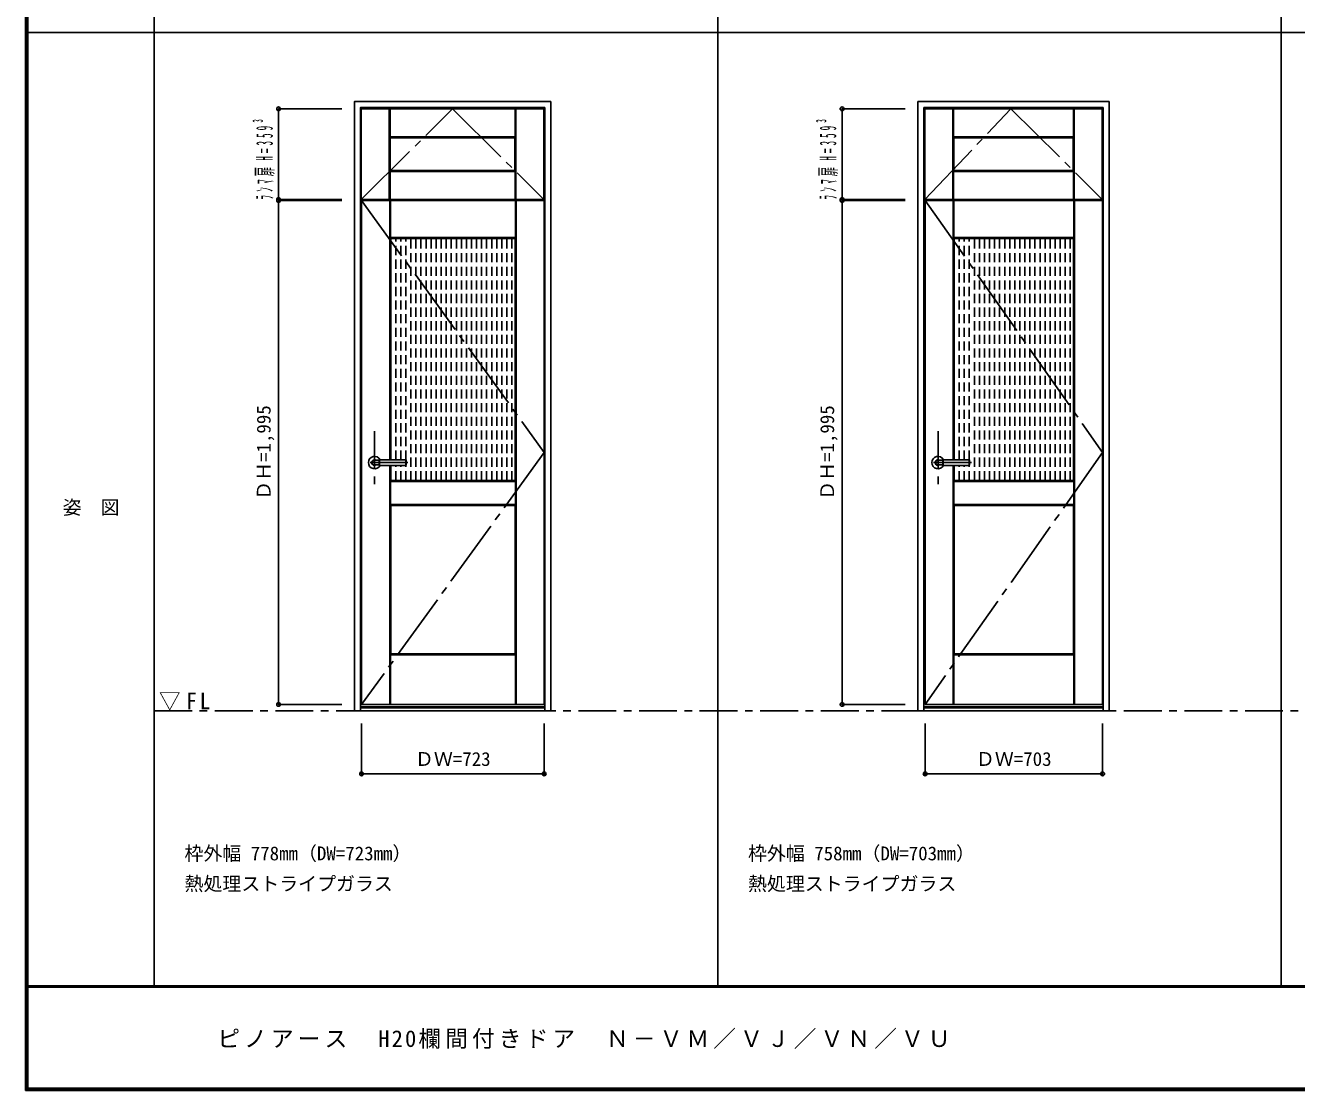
# Model space of a CAD drawing. Units: millimetres, scale not verified. Extents: x -6000 to 5700, y -4307 to 4175.
# Drawn here: x -6000 to -966, y -4205 to 12 of the extents above; entities that cross this region are included whole.
import ezdxf
from ezdxf.enums import TextEntityAlignment as Align

# ---------------------------------------------------------------- set-up
doc = ezdxf.new("R2010")
doc.units = ezdxf.units.MM
doc.header["$LTSCALE"] = 30
doc.header["$PDMODE"] = 32
doc.header["$PDSIZE"] = 15
for name, pattern in [('CHAIN1', [8, 5, -1, 1, -1]), ('CHAIN2', [12, 9, -1, 1, -1]), ('DASHED1', [1.8, 1.2, -0.6])]:
    doc.linetypes.add(name, pattern=pattern)
for name, color, linetype in [('0-1_通り芯', 4, 'CHAIN1'), ('0-2_扉', 3, 'Continuous'), ('0-3_仕上げ', 7, 'Continuous'), ('0-4_枠', 3, 'Continuous'), ('0-5_レバー', 3, 'Continuous'), ('0-7', 7, 'CHAIN2'), ('0-A_文字', 7, 'Continuous'), ('0-B_寸法', 7, 'Continuous'), ('0-C_ハッチ', 4, 'DASHED1'), ('F-1_枠', 6, 'Continuous'), ('F-A_文字', 7, 'Continuous')]:
    doc.layers.add(name, color=color, linetype=linetype)
doc.styles.add('ＭＳ ゴシック', font='')
doc.styles.get('ＭＳ ゴシック').set_extended_font_data('MS Gothic')

msp = doc.modelspace()

# ---------------------------------------------------------------- linework, layer by layer
at = {"layer": '0-1_通り芯'}
for p, q in [((-4617.4, -1593.75), (-4617.4, -1803.75)), ((-2385.8, -1593.75), (-2385.8, -1803.75)), ((-4484.9, -1718.75), (-4662.4, -1718.75)), ((-2253.3, -1718.75), (-2430.8, -1718.75))]:
    msp.add_line(p, q, dxfattribs=at)
at = {"layer": '0-1_通り芯', "color": 7}
msp.add_line((-5490, -2701.25), (3436.4, -2701.25), dxfattribs=at)
at = {"layer": '0-2_扉'}
for p, q in [((-4669.9, -677.25), (-4669.9, -318.25)), ((-4669.9, -318.25), (-3946.9, -318.25)), ((-2438.3, -677.25), (-2438.3, -318.25)), ((-2438.3, -318.25), (-1735.3, -318.25)), ((-3945.4, -2676.25), (-3945.4, -681.25)), ((-2436.8, -2676.25), (-2436.8, -681.25)), ((-2436.8, -681.25), (-1733.8, -681.25)), ((-1733.8, -2676.25), (-1733.8, -681.25)), ((-4668.4, -2676.25), (-3945.4, -2676.25)), ((-2436.8, -2676.25), (-1733.8, -2676.25))]:
    msp.add_line(p, q, dxfattribs=at)
for points in [[(-4669.9, -677.25), (-3946.9, -677.25), (-3946.9, -318.25)], [(-2438.3, -677.25), (-1735.3, -677.25), (-1735.3, -318.25)], [(-4668.4, -2676.25), (-4668.4, -681.25), (-3945.4, -681.25)]]:
    msp.add_lwpolyline(points, dxfattribs=at)
at = {"layer": '0-3_仕上げ'}
for p, q in [((-4558.9, -677.25), (-4558.9, -318.25)), ((-4557.4, -430.75), (-4557.4, -318.25)), ((-4555.9, -429.25), (-4555.9, -318.25)), ((-4060.9, -429.25), (-4060.9, -318.25)), ((-4059.4, -430.75), (-4059.4, -318.25)), ((-4057.9, -677.25), (-4057.9, -318.25)), ((-2327.3, -677.25), (-2327.3, -318.25)), ((-2325.8, -430.75), (-2325.8, -318.25)), ((-2324.3, -429.25), (-2324.3, -318.25)), ((-1849.3, -429.25), (-1849.3, -318.25)), ((-1847.8, -430.75), (-1847.8, -318.25)), ((-1846.3, -677.25), (-1846.3, -318.25)), ((-4060.9, -429.25), (-4555.9, -429.25)), ((-1849.3, -429.25), (-2324.3, -429.25)), ((-4557.4, -564.75), (-4557.4, -677.25)), ((-4555.9, -566.25), (-4555.9, -677.25)), ((-4060.9, -566.25), (-4555.9, -566.25)), ((-4060.9, -566.25), (-4060.9, -677.25)), ((-4059.4, -564.75), (-4059.4, -677.25)), ((-2325.8, -564.75), (-2325.8, -677.25)), ((-2324.3, -566.25), (-2324.3, -677.25)), ((-1849.3, -566.25), (-2324.3, -566.25)), ((-1849.3, -566.25), (-1849.3, -677.25)), ((-1847.8, -564.75), (-1847.8, -677.25)), ((-4557.4, -1707.25), (-4557.4, -681.25)), ((-4554.4, -827.25), (-4554.4, -681.25)), ((-4059.4, -827.25), (-4059.4, -681.25)), ((-4056.4, -2676.25), (-4056.4, -681.25)), ((-2325.8, -1707.25), (-2325.8, -681.25)), ((-2324.3, -828.75), (-2324.3, -681.25)), ((-2322.8, -827.25), (-2322.8, -681.25)), ((-1847.8, -827.25), (-1847.8, -681.25)), ((-1846.3, -828.75), (-1846.3, -681.25)), ((-1844.8, -2676.25), (-1844.8, -681.25)), ((-4553.4, -831.25), (-4555.9, -828.75)), ((-4059.4, -827.25), (-4554.4, -827.25)), ((-4057.9, -828.75), (-4060.4, -831.25)), ((-2322.8, -827.25), (-2324.3, -828.75)), ((-2321.8, -831.25), (-2324.3, -828.75)), ((-1847.8, -827.25), (-2322.8, -827.25)), ((-1846.3, -828.75), (-1848.8, -831.25)), ((-1847.8, -827.25), (-1846.3, -828.75)), ((-4557.4, -2676.25), (-4557.4, -1730.25)), ((-2325.8, -2676.25), (-2325.8, -1730.25)), ((-4555.9, -1886.75), (-4555.9, -1791.75)), ((-4554.4, -1885.25), (-4554.4, -1793.25)), ((-4059.4, -1793.25), (-4554.4, -1793.25)), ((-4060.4, -1789.25), (-4057.9, -1791.75)), ((-4059.4, -1793.25), (-4057.9, -1791.75)), ((-4059.4, -1885.25), (-4059.4, -1793.25)), ((-4057.9, -1886.75), (-4057.9, -1791.75)), ((-2322.8, -1793.25), (-2324.3, -1791.75)), ((-2322.8, -1885.25), (-2322.8, -1793.25)), ((-1847.8, -1793.25), (-2322.8, -1793.25)), ((-1848.8, -1789.25), (-1846.3, -1791.75)), ((-1847.8, -1793.25), (-1846.3, -1791.75)), ((-1847.8, -1885.25), (-1847.8, -1793.25)), ((-1846.3, -1886.75), (-1846.3, -1791.75)), ((-4554.4, -1885.25), (-4555.9, -1886.75)), ((-4553.4, -1889.25), (-4555.9, -1886.75)), ((-4554.4, -1885.25), (-4059.4, -1885.25)), ((-4057.9, -1886.75), (-4060.4, -1889.25)), ((-4059.4, -1885.25), (-4057.9, -1886.75)), ((-2322.8, -1885.25), (-2324.3, -1886.75)), ((-2322.8, -1885.25), (-1847.8, -1885.25)), ((-1846.3, -1886.75), (-1848.8, -1889.25)), ((-1847.8, -1885.25), (-1846.3, -1886.75)), ((-4555.9, -2676.25), (-4555.9, -2478.75)), ((-4554.4, -2676.25), (-4554.4, -2480.25)), ((-4059.4, -2480.25), (-4554.4, -2480.25)), ((-4060.4, -2476.25), (-4057.9, -2478.75)), ((-4059.4, -2480.25), (-4057.9, -2478.75)), ((-4059.4, -2676.25), (-4059.4, -2480.25)), ((-4057.9, -2676.25), (-4057.9, -2478.75)), ((-2324.3, -2676.25), (-2324.3, -2478.75)), ((-2322.8, -2676.25), (-2322.8, -2480.25)), ((-1847.8, -2480.25), (-2322.8, -2480.25)), ((-1848.8, -2476.25), (-1846.3, -2478.75)), ((-1847.8, -2480.25), (-1846.3, -2478.75)), ((-1847.8, -2676.25), (-1847.8, -2480.25)), ((-1846.3, -2676.25), (-1846.3, -2478.75))]:
    msp.add_line(p, q, dxfattribs=at)
at = {"layer": '0-3_仕上げ', "color": 3}
for p, q in [((-4554.9, -562.25), (-4554.9, -433.25)), ((-4554.9, -433.25), (-4061.9, -433.25)), ((-2323.3, -562.25), (-2323.3, -433.25)), ((-2323.3, -433.25), (-1850.3, -433.25)), ((-4060.4, -831.25), (-4553.4, -831.25)), ((-4553.4, -1707.25), (-4553.4, -831.25)), ((-4060.4, -1789.25), (-4060.4, -831.25)), ((-1848.8, -831.25), (-2321.8, -831.25)), ((-2321.8, -1707.25), (-2321.8, -831.25)), ((-1848.8, -1789.25), (-1848.8, -831.25)), ((-4553.4, -1789.25), (-4553.4, -1730.25)), ((-2321.8, -1789.25), (-2321.8, -1730.25)), ((-4060.4, -1789.25), (-4553.4, -1789.25)), ((-1848.8, -1789.25), (-2321.8, -1789.25)), ((-4553.4, -1889.25), (-4553.4, -2476.25)), ((-2321.8, -1889.25), (-2321.8, -2476.25)), ((-4060.4, -2476.25), (-4553.4, -2476.25)), ((-1848.8, -2476.25), (-2321.8, -2476.25))]:
    msp.add_line(p, q, dxfattribs=at)
at = {"layer": '0-3_仕上げ'}
for points in [[(-4555.9, -429.25), (-4557.4, -430.75), (-4554.9, -433.25)], [(-4060.9, -429.25), (-4059.4, -430.75), (-4061.9, -433.25)], [(-2324.3, -429.25), (-2325.8, -430.75), (-2323.3, -433.25)], [(-1849.3, -429.25), (-1847.8, -430.75), (-1850.3, -433.25)], [(-4555.9, -566.25), (-4557.4, -564.75), (-4554.9, -562.25)], [(-4060.9, -566.25), (-4059.4, -564.75), (-4061.9, -562.25)], [(-2324.3, -566.25), (-2325.8, -564.75), (-2323.3, -562.25)], [(-1849.3, -566.25), (-1847.8, -564.75), (-1850.3, -562.25)], [(-4554.4, -827.25), (-4555.9, -828.75), (-4555.9, -681.25)], [(-4059.4, -827.25), (-4057.9, -828.75), (-4057.9, -681.25)], [(-4554.4, -1793.25), (-4555.9, -1791.75), (-4553.4, -1789.25)], [(-2321.8, -1889.25), (-2324.3, -1886.75), (-2324.3, -1791.75), (-2321.8, -1789.25)], [(-4554.4, -2480.25), (-4555.9, -2478.75), (-4553.4, -2476.25)], [(-2322.8, -2480.25), (-2324.3, -2478.75), (-2321.8, -2476.25)]]:
    msp.add_lwpolyline(points, dxfattribs=at)
at = {"layer": '0-3_仕上げ', "color": 3}
for points in [[(-4554.9, -562.25), (-4061.9, -562.25), (-4061.9, -433.25)], [(-2323.3, -562.25), (-1850.3, -562.25), (-1850.3, -433.25)], [(-4553.4, -1889.25), (-4060.4, -1889.25), (-4060.4, -2476.25)], [(-2321.8, -1889.25), (-1848.8, -1889.25), (-1848.8, -2476.25)]]:
    msp.add_lwpolyline(points, dxfattribs=at)
at = {"layer": '0-4_枠'}
for p, q in [((-3919.4, -2701.25), (-3919.4, -289.25)), ((-2465.8, -2701.25), (-2465.8, -289.25)), ((-2465.8, -289.25), (-1707.8, -289.25)), ((-1707.8, -2701.25), (-1707.8, -289.25)), ((-3943.4, -2701.25), (-3943.4, -313.25)), ((-2441.8, -2701.25), (-2441.8, -313.25)), ((-2441.8, -313.25), (-1731.8, -313.25)), ((-1731.8, -2701.25), (-1731.8, -313.25)), ((-4697.4, -2701.25), (-3919.4, -2701.25)), ((-4673.4, -2686.25), (-3943.4, -2686.25)), ((-4673.4, -2689.25), (-3943.4, -2689.25)), ((-2465.8, -2701.25), (-1707.8, -2701.25)), ((-2441.8, -2686.25), (-1731.8, -2686.25)), ((-2441.8, -2689.25), (-1731.8, -2689.25))]:
    msp.add_line(p, q, dxfattribs=at)
for points in [[(-4697.4, -2701.25), (-4697.4, -289.25), (-3919.4, -289.25)], [(-4673.4, -2701.25), (-4673.4, -313.25), (-3943.4, -313.25)]]:
    msp.add_lwpolyline(points, dxfattribs=at)
at = {"layer": '0-5_レバー'}
for p, q in [((-4617.4, -1709.25), (-4598.4, -1709.25)), ((-4598.4, -1708.25), (-4597.4, -1707.25)), ((-4598.4, -1729.25), (-4598.4, -1708.25)), ((-4597.4, -1707.25), (-4493.4, -1707.25)), ((-4492.4, -1708.25), (-4493.4, -1707.25)), ((-4492.4, -1729.25), (-4492.4, -1708.25)), ((-2385.8, -1709.25), (-2366.8, -1709.25)), ((-2366.8, -1708.25), (-2365.8, -1707.25)), ((-2366.8, -1729.25), (-2366.8, -1708.25)), ((-2365.8, -1707.25), (-2261.8, -1707.25)), ((-2260.8, -1708.25), (-2261.8, -1707.25)), ((-2260.8, -1729.25), (-2260.8, -1708.25)), ((-4617.4, -1728.25), (-4598.4, -1728.25)), ((-4598.4, -1729.25), (-4597.4, -1730.25)), ((-4493.4, -1730.25), (-4597.4, -1730.25)), ((-4492.4, -1729.25), (-4493.4, -1730.25)), ((-2385.8, -1728.25), (-2366.8, -1728.25)), ((-2366.8, -1729.25), (-2365.8, -1730.25)), ((-2261.8, -1730.25), (-2365.8, -1730.25)), ((-2260.8, -1729.25), (-2261.8, -1730.25))]:
    msp.add_line(p, q, dxfattribs=at)
at = {"layer": '0-5_レバー', "color": 4}
for p, q in [((-4597.4, -1730.25), (-4597.4, -1707.25)), ((-4493.4, -1707.25), (-4493.4, -1730.25)), ((-2365.8, -1730.25), (-2365.8, -1707.25)), ((-2261.8, -1707.25), (-2261.8, -1730.25))]:
    msp.add_line(p, q, dxfattribs=at)
for centre, radius, start, end in [((-4617.4, -1718.75), 24.55, 27.93255, 332.06745), ((-4617.4, -1718.75), 11, 59.72736, 300.27264), ((-2385.8, -1718.75), 24.55, 27.93255, 332.06745), ((-2385.8, -1718.75), 11, 59.72736, 300.27264)]:
    msp.add_arc(centre, radius, start, end, dxfattribs=at)
at = {"layer": '0-5_レバー'}
for centre in [(-4617.4, -1718.75), (-2385.8, -1718.75)]:
    msp.add_arc(centre, 9.5, 90, 270, dxfattribs=at)
at = {"layer": '0-7'}
for p, q in [((-4668.4, -681.25), (-3945.4, -1678.75)), ((-2436.8, -681.25), (-1733.8, -1678.75)), ((-3945.4, -1678.75), (-4668.4, -2676.25)), ((-1733.8, -1678.75), (-2436.8, -2676.25))]:
    msp.add_line(p, q, dxfattribs=at)
for points in [[(-4669.9, -677.25), (-4308.4, -318.25), (-3946.9, -677.25)], [(-2438.3, -677.25), (-2096.8, -318.25), (-1735.3, -677.25)]]:
    msp.add_lwpolyline(points, dxfattribs=at)
at = {"layer": '0-B_寸法', "color": 4}
for p, q in [((-4997.4, -677.25), (-4997.4, -318.25)), ((-4997.4, -318.25), (-4747.4, -318.25)), ((-2765.8, -677.25), (-2765.8, -318.25)), ((-2765.8, -318.25), (-2515.8, -318.25)), ((-4997.4, -677.25), (-4747.4, -677.25)), ((-4997.4, -681.25), (-4747.4, -681.25)), ((-4997.4, -681.25), (-4997.4, -2676.25)), ((-2765.8, -677.25), (-2515.8, -677.25)), ((-2765.8, -681.25), (-2515.8, -681.25)), ((-2765.8, -681.25), (-2765.8, -2676.25)), ((-4997.4, -2676.25), (-4747.4, -2676.25)), ((-2765.8, -2676.25), (-2515.8, -2676.25)), ((-4668.4, -2951.25), (-4668.4, -2751.25)), ((-3945.4, -2951.25), (-3945.4, -2751.25)), ((-2436.8, -2951.25), (-2436.8, -2751.25)), ((-1733.8, -2951.25), (-1733.8, -2751.25)), ((-4668.4, -2951.25), (-3945.4, -2951.25)), ((-2436.8, -2951.25), (-1733.8, -2951.25))]:
    msp.add_line(p, q, dxfattribs=at)
at = {"layer": '0-B_寸法'}
for p in [(-4997.4, -318.25), (-2765.8, -318.25), (-4997.4, -677.25), (-4997.4, -681.25), (-2765.8, -677.25), (-2765.8, -681.25), (-4997.4, -2676.25), (-2765.8, -2676.25), (-4668.4, -2951.25), (-3945.4, -2951.25), (-2436.8, -2951.25), (-1733.8, -2951.25)]:
    msp.add_point(p, dxfattribs=at)
at = {"layer": '0-C_ハッチ'}
for p, q in [((-4533.4, -1707.25), (-4533.4, -831.25)), ((-4513.4, -1707.25), (-4513.4, -831.25)), ((-4493.4, -1707.25), (-4493.4, -831.25)), ((-4473.4, -1789.25), (-4473.4, -831.25)), ((-4453.4, -1789.25), (-4453.4, -831.25)), ((-4433.4, -1789.25), (-4433.4, -831.25)), ((-4413.4, -1789.25), (-4413.4, -831.25)), ((-4393.4, -1789.25), (-4393.4, -831.25)), ((-4373.4, -1789.25), (-4373.4, -831.25)), ((-4353.4, -1789.25), (-4353.4, -831.25)), ((-4333.4, -1789.25), (-4333.4, -831.25)), ((-4313.4, -1789.25), (-4313.4, -831.25)), ((-4293.4, -1789.25), (-4293.4, -831.25)), ((-4273.4, -1789.25), (-4273.4, -831.25)), ((-4253.4, -1789.25), (-4253.4, -831.25)), ((-4233.4, -1789.25), (-4233.4, -831.25)), ((-4213.4, -1789.25), (-4213.4, -831.25)), ((-4193.4, -1789.25), (-4193.4, -831.25)), ((-4173.4, -1789.25), (-4173.4, -831.25)), ((-4153.4, -1789.25), (-4153.4, -831.25)), ((-4133.4, -1789.25), (-4133.4, -831.25)), ((-4113.4, -1789.25), (-4113.4, -831.25)), ((-4093.4, -1789.25), (-4093.4, -831.25)), ((-4073.4, -1789.25), (-4073.4, -831.25)), ((-2301.8, -1707.25), (-2301.8, -831.25)), ((-2281.8, -1707.25), (-2281.8, -831.25)), ((-2261.8, -1707.25), (-2261.8, -831.25)), ((-2241.8, -1789.25), (-2241.8, -831.25)), ((-2221.8, -1789.25), (-2221.8, -831.25)), ((-2201.8, -1789.25), (-2201.8, -831.25)), ((-2181.8, -1789.25), (-2181.8, -831.25)), ((-2161.8, -1789.25), (-2161.8, -831.25)), ((-2141.8, -1789.25), (-2141.8, -831.25)), ((-2121.8, -1789.25), (-2121.8, -831.25)), ((-2101.8, -1789.25), (-2101.8, -831.25)), ((-2081.8, -1789.25), (-2081.8, -831.25)), ((-2061.8, -1789.25), (-2061.8, -831.25)), ((-2041.8, -1789.25), (-2041.8, -831.25)), ((-2021.8, -1789.25), (-2021.8, -831.25)), ((-2001.8, -1789.25), (-2001.8, -831.25)), ((-1981.8, -1789.25), (-1981.8, -831.25)), ((-1961.8, -1789.25), (-1961.8, -831.25)), ((-1941.8, -1789.25), (-1941.8, -831.25)), ((-1921.8, -1789.25), (-1921.8, -831.25)), ((-1901.8, -1789.25), (-1901.8, -831.25)), ((-1881.8, -1789.25), (-1881.8, -831.25)), ((-1861.8, -1789.25), (-1861.8, -831.25)), ((-4533.4, -1789.25), (-4533.4, -1730.25)), ((-4513.4, -1789.25), (-4513.4, -1730.25)), ((-4493.4, -1789.25), (-4493.4, -1730.25)), ((-2301.8, -1789.25), (-2301.8, -1730.25)), ((-2281.8, -1789.25), (-2281.8, -1730.25)), ((-2261.8, -1789.25), (-2261.8, -1730.25))]:
    msp.add_line(p, q, dxfattribs=at)
at = {"layer": 'F-1_枠'}
for p, q in [((-6000, 4175), (-6000, -4205)), ((-5995, 4175), (-5995, -4205)), ((-5990, 4175), (-5990, -4205)), ((-5490, 4175), (-5490, -3790)), ((-3258.4, 4175), (-3258.4, -3790)), ((-1026.8, 4175), (-1026.8, -3790)), ((-6000, -15.5), (5700, -15.5)), ((5700, -3790), (-6000, -3790)), ((5700, -3795), (-6000, -3795)), ((5700, -4195), (-6000, -4195)), ((5700, -4200), (-6000, -4200)), ((5700, -4205), (-6000, -4205))]:
    msp.add_line(p, q, dxfattribs=at)

# ---------------------------------------------------------------- texts
at = {"layer": '0-A_文字', "style": 'ＭＳ ゴシック'}
for s, p in [('枠外幅 778mm（DW=723mm）', (-5370, -3310)), ('枠外幅 758mm（DW=703mm）', (-3138.4, -3310)), ('熱処理ストライプガラス', (-5370, -3430)), ('熱処理ストライプガラス', (-3138.4, -3430))]:
    msp.add_text(s, height=54.99, dxfattribs=at).set_placement(p, align=Align.BOTTOM_LEFT)
at = {"layer": '0-A_文字', "insert": (-5471.25, -2701.25), "char_height": 65.98, "attachment_point": 7, "style": 'ＭＳ ゴシック'}
msp.add_mtext('\\T1.26;\\W0.95;▽FL', dxfattribs=at)
at = {"layer": '0-B_寸法', "style": 'ＭＳ ゴシック'}
for p in [(-5012.4, -1866.25), (-2780.8, -1866.25)]:
    msp.add_text('ＤＨ=1,995', height=54.99, rotation=90, dxfattribs=at).set_placement(p, align=Align.BOTTOM_LEFT)
for s, p in [('ＤＷ=723', (-4457.4, -2936.25)), ('ＤＷ=703', (-2235.8, -2936.25))]:
    msp.add_text(s, height=54.99, dxfattribs=at).set_placement(p, align=Align.BOTTOM_LEFT)
at = {"layer": '0-B_寸法', "char_height": 65.98, "attachment_point": 7, "rotation": 90, "style": 'ＭＳ ゴシック'}
for insert in [(-5012.4, -677.75), (-2780.8, -677.75)]:
    msp.add_mtext('\\T1.67;\\W0.4;ﾗﾝﾏ扉H=359³', dxfattribs=dict(at, insert=insert))
at = {"layer": 'F-A_文字', "style": 'ＭＳ ゴシック'}
msp.add_text('姿\u3000図', height=54.99, dxfattribs=at).set_placement((-5852.5, -1940.25), align=Align.BOTTOM_LEFT)
at = {"layer": 'F-A_文字', "insert": (-5240, -4040), "char_height": 65.98, "attachment_point": 7, "style": 'ＭＳ ゴシック'}
msp.add_mtext('\\T1.18;ピノアース\u3000H20欄間付きドア\u3000Ｎ－ＶＭ／ＶＪ／ＶＮ／ＶＵ', dxfattribs=at)

doc.saveas('drawing.dxf')
